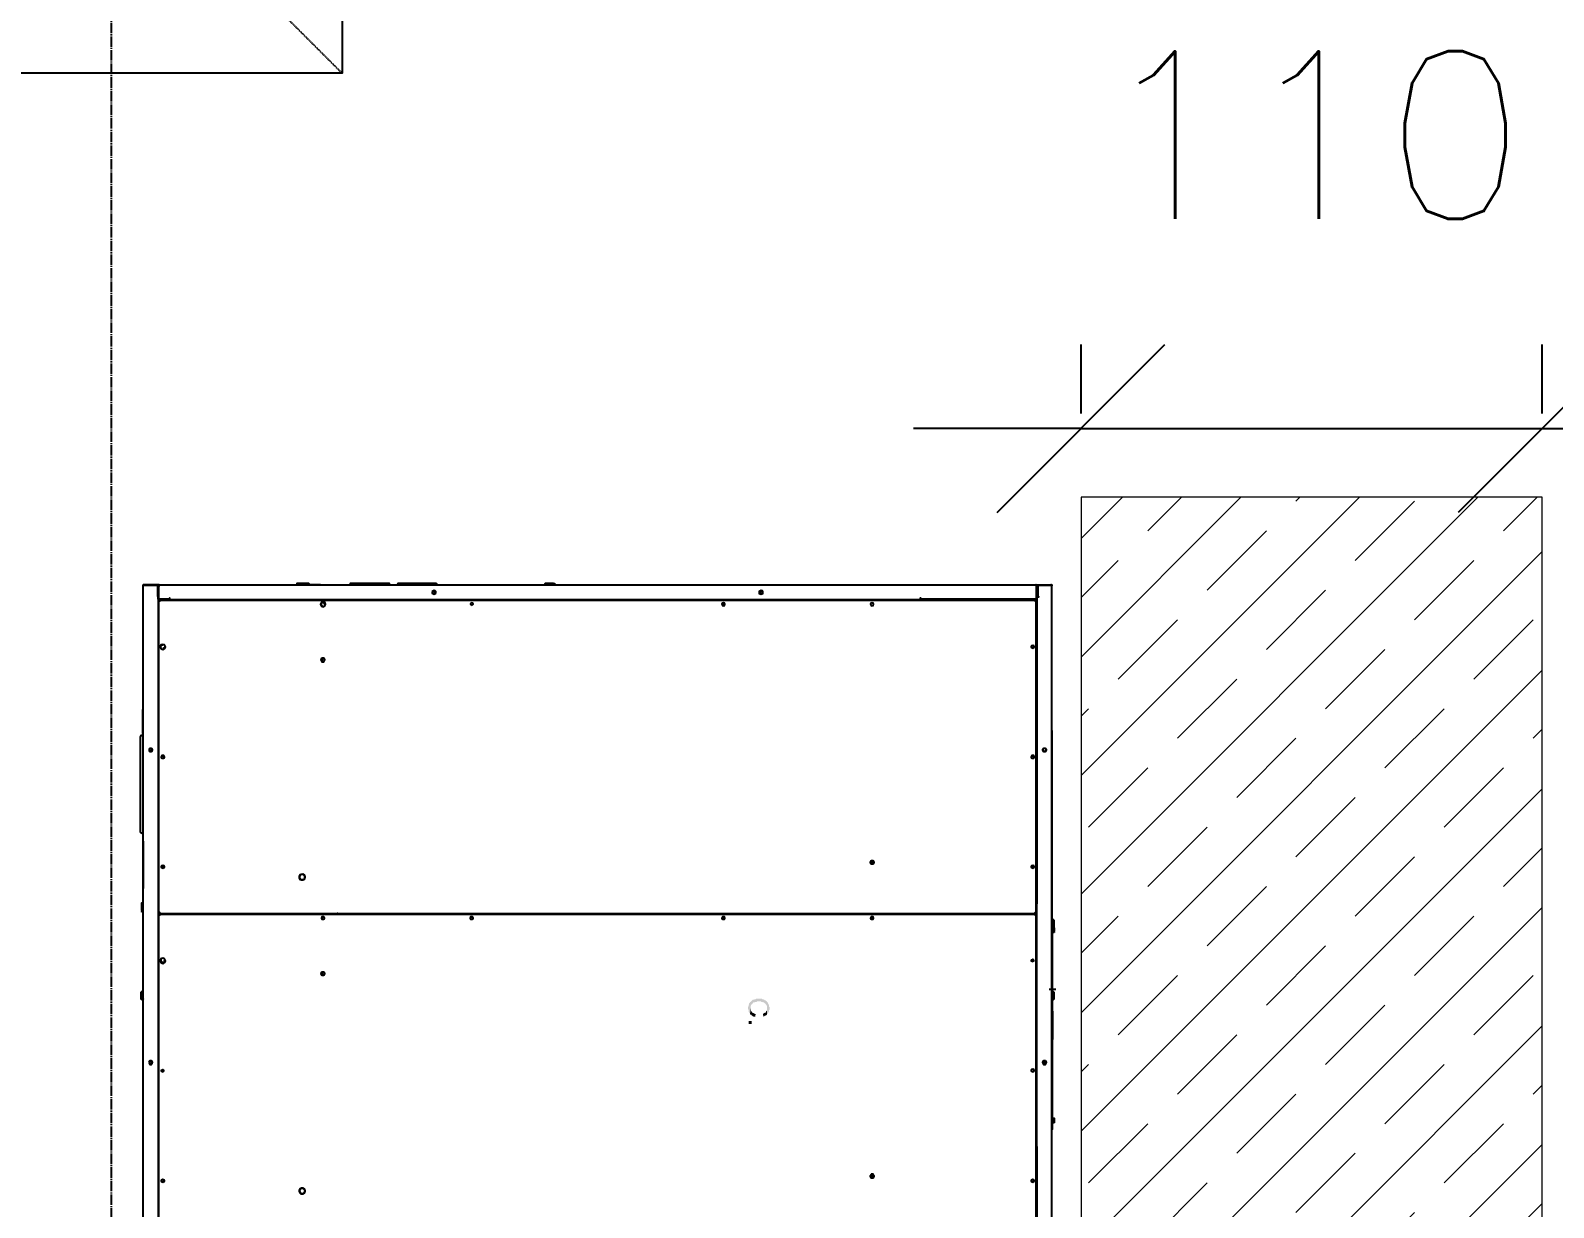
# Model space of a CAD drawing. Header units: millimetres. Extents: x -18489 to 17339, y -1599 to 10961.
# Drawn here: x -15137.5 to -14774.1, y 8216.9 to 8497.7 of the extents above; entities that cross this region are included whole.
import ezdxf

# ---------------------------------------------------------------- set-up
doc = ezdxf.new("R2010")
doc.units = ezdxf.units.MM
doc.linetypes.add('X-CUB3-L10$0$COL-CEN-LIN', pattern=[3.25, 2.5, -0.25, 0.25, -0.25])
doc.linetypes.add('X-CUB3-L10$0$HIDDEN', pattern=[0.4, 0.3, -0.1])
for name, color, linetype in [('188K-SM-03-F10-MECH-EQ-Y2257103$0$H-DIM', 55, 'Continuous'), ('188K-SM-03-F10-MECH-EQ-Y2257103$0$Micron CUP L10 CDA EQU$0$M-EQPM-AD', 5, 'Continuous'), ('X-CUB3-L10$0$CCL', 8, 'X-CUB3-L10$0$COL-CEN-LIN'), ('X-CUB3-L10$0$COL', 8, 'Continuous')]:
    doc.layers.add(name, color=color, linetype=linetype)
doc.styles.add('188K-SM-03-F10-MECH-EQ-Y2257103$0$H-ST', font='ROMANS.shx', dxfattribs={"bigfont": 'chineset.shx'})
doc.styles.add('X-CUB3-L10$0$DIM', font='', dxfattribs={"width": 0.8})
doc.styles.get('X-CUB3-L10$0$DIM').set_extended_font_data('MingLiU')
doc.dimstyles.new('188K-SM-03-F10-MECH-EQ-Y2257103$0$H-DIM-1-400', dxfattribs={"dimscale": 400, "dimtxt": 1, "dimasz": 1, "dimexe": 0.5, "dimexo": 0.5, "dimgap": 0.5, "dimtad": 1, "dimdec": 0, "dimdsep": 46, "dimtxsty": '188K-SM-03-F10-MECH-EQ-Y2257103$0$H-ST', "dimblk1": '188K-SM-03-F10-MECH-EQ-Y2257103$0$_Oblique', "dimblk2": '188K-SM-03-F10-MECH-EQ-Y2257103$0$_Oblique', "dimsah": 1, "dimcen": 0.09, "dimdle": 0.5, "dimclrd": 256, "dimclre": 256, "dimclrt": 256, "dimadec": 0, "dimazin": 0, "dimtfac": 1, "dimtdec": 0, "dimtmove": 2, "dimatfit": 0, "dimfxl": 0.5, "dimtolj": 1, "dimtzin": 0, "dimlwd": -1, "dimlwe": -1, "dimarcsym": 0})
doc.dimstyles.new('X-CUB3-L10$0$JJP_005_defpoint', dxfattribs={"dimtxt": 20, "dimasz": 0.5, "dimexe": 0.5, "dimexo": 0.5, "dimgap": 0.5, "dimtad": 1, "dimdsep": 46, "dimtxsty": 'X-CUB3-L10$0$DIM', "dimblk": 'X-CUB3-L10$0$_None', "dimcen": 10, "dimclrd": 256, "dimclre": 256, "dimclrt": 256, "dimadec": 0, "dimazin": 0, "dimtfac": 1, "dimtix": 1, "dimtmove": 2, "dimatfit": 3, "dimldrblk": 'X-CUB3-L10$0$_None', "dimfxl": 0.5, "dimtolj": 1, "dimtzin": 0, "dimarcsym": 0})

# ---------------------------------------------------------------- blocks, each defined once
blk = doc.blocks.new('188K-SM-03-F10-MECH-EQ-Y2257103$0$Micron CUP L10 CDA EQU$0$A$C4e6b34ef')
for points in [[(1648.2, 694.2), (1648.2, 695.4), (1649.4, 696.6), (1649.4, 697.8), (1650.6, 699.1), (1650.6, 700.3), (1651.8, 701.5), (1653, 702.7), (1653, 703.9), (1654.3, 703.9), (1655.5, 705.2), (1656.7, 705.2), (1657.9, 706.4), (1662.8, 706.4), (1648.2, 707.6), (1646.9, 706.4), (1646.9, 705.2), (1645.7, 703.9), (1644.5, 703.9), (1644.5, 702.7), (1643.3, 701.5), (1643.3, 700.3), (1642, 699.1), (1642, 695.4)], [(1661.6, 661.1), (1665.3, 661.1), (1666.5, 662.3), (1670.2, 662.3), (1671.4, 663.6), (1672.6, 663.6), (1673.8, 664.8), (1675.1, 664.8), (1676.3, 666), (1677.5, 667.2), (1678.7, 667.2), (1678.7, 668.5), (1680, 669.7), (1681.2, 670.9), (1681.2, 672.1), (1682.4, 673.4), (1682.4, 674.6), (1683.6, 675.8), (1683.6, 678.3), (1684.9, 679.5), (1684.9, 686.8), (1684.9, 692.9), (1683.6, 694.2), (1683.6, 696.6), (1682.4, 697.8), (1682.4, 701.5), (1681.2, 702.7), (1680, 703.9), (1680, 703.9), (1678.7, 705.2), (1677.5, 706.4), (1677.5, 707.6), (1676.3, 707.6), (1675.1, 708.8), (1675.1, 708.8), (1673.8, 710.1), (1671.4, 710.1), (1670.2, 711.3), (1666.5, 711.3), (1665.3, 712.5), (1660.4, 712.5), (1659.2, 711.3), (1654.3, 711.3), (1653, 710.1), (1651.8, 710.1), (1650.6, 708.8), (1650.6, 708.8), (1649.4, 707.6), (1648.2, 707.6), (1662.8, 706.4), (1667.7, 706.4), (1669, 705.2), (1670.2, 705.2), (1671.4, 703.9), (1671.4, 703.9), (1672.6, 702.7), (1673.8, 701.5), (1675.1, 701.5), (1675.1, 700.3), (1676.3, 699.1), (1676.3, 696.6), (1677.5, 695.4), (1677.5, 691.7), (1678.7, 690.5), (1678.7, 681.9), (1677.5, 680.7), (1677.5, 678.3), (1676.3, 677), (1676.3, 674.6), (1675.1, 673.4), (1673.8, 672.1), (1673.8, 670.9), (1672.6, 670.9), (1671.4, 669.7), (1671.4, 669.7), (1670.2, 668.5), (1669, 668.5), (1667.7, 667.2), (1648.2, 667.2), (1648.2, 666), (1649.4, 664.8), (1650.6, 664.8), (1651.8, 663.6), (1653, 663.6), (1654.3, 662.3), (1657.9, 662.3), (1659.2, 661.1), (1660.4, 661.1)], [(1648.2, 667.2), (1661.6, 667.2), (1656.7, 667.2), (1655.5, 668.5), (1655.5, 668.5), (1654.3, 669.7), (1653, 669.7), (1651.8, 670.9), (1651.8, 672.1), (1650.6, 673.4), (1650.6, 674.6), (1649.4, 675.8), (1649.4, 677), (1642, 675.8), (1643.3, 674.6), (1643.3, 673.4), (1644.5, 672.1), (1644.5, 670.9), (1645.7, 669.7), (1645.7, 668.5), (1646.9, 667.2)]]:
    blk.add_hatch(color=256).paths.add_polyline_path(points)
for p, q in [((2672.3, 1733), (2672.3, 1762.3)), ((2672.3, 1762.3), (2672.3, 1167.7))]:
    blk.add_line(p, q)
for points in [[(2638, 2120), (2639.2, 2120), (1139.1, 2120), (1139.1, 2121.2), (1139.1, 2122.5), (1137.9, 2122.5), (1137.9, 2153), (1136.7, 2155.5), (1141.6, 2155.5), (2669.8, 2155.5), (2671.1, 2155.5), (2672.3, 2154.3), (2672.3, 2153), (2671.1, 2153), (2671.1, 2122.5)], [(1681.2, 2157.9), (1681.2, 2155.5), (1703.2, 2155.5), (1703.2, 2157.9)], [(1684.9, 2155.5), (1683.6, 2155.5)], [(1760.7, 2155.5), (1761.9, 2155.5), (1790.1, 2155.5)], [(1891.6, 2159.2), (1892.9, 2159.2), (1892.9, 2157.9), (1892.9, 2155.5)], [(1895.3, 2159.2), (1892.9, 2159.2)], [(1897.8, 2159.2), (1895.3, 2159.2), (1912.4, 2159.2), (1910, 2159.2), (1908.8, 2159.2), (1907.5, 2159.2), (1906.3, 2159.2), (1905.1, 2159.2), (1903.9, 2159.2), (1905.1, 2159.2), (1902.7, 2159.2), (1901.4, 2159.2), (1900.2, 2159.2), (1902.7, 2159.2)], [(1895.3, 2159.2), (1912.4, 2159.2), (1895.3, 2159.2)], [(1899, 2159.2), (1900.2, 2159.2), (1899, 2159.2), (1897.8, 2159.2), (1896.5, 2159.2)], [(2059.3, 2155.5), (2060.5, 2155.5), (1947.9, 2155.5)], [(1957.7, 2155.5), (1956.5, 2155.5), (1955.3, 2155.5), (1954, 2155.5)], [(1962.6, 2155.5), (1961.4, 2155.5), (1960.2, 2155.5), (1958.9, 2155.5), (1957.7, 2155.5), (1956.5, 2155.5), (1957.7, 2155.5), (1958.9, 2155.5)], [(1973.6, 2155.5), (1974.8, 2155.5), (1972.4, 2155.5), (1971.2, 2155.5), (1972.4, 2155.5), (1971.2, 2155.5), (1970, 2155.5), (1968.7, 2155.5), (1967.5, 2155.5), (1966.3, 2155.5), (1965.1, 2155.5), (1966.3, 2155.5), (1965.1, 2155.5), (1963.8, 2155.5), (1962.6, 2155.5), (1961.4, 2155.5), (1962.6, 2155.5), (1961.4, 2155.5)], [(1972.4, 2155.5), (1971.2, 2155.5), (1970, 2155.5)], [(1978.5, 2155.5), (1979.7, 2155.5), (1978.5, 2155.5), (1977.3, 2155.5), (1974.8, 2155.5)], [(1985.9, 2155.5), (1981, 2155.5)], [(2010.3, 2155.5), (2001.8, 2155.5), (2000.5, 2155.5)], [(2036, 2155.5), (2037.2, 2155.5), (2036, 2155.5), (2034.8, 2155.5), (2032.4, 2155.5), (2031.1, 2155.5), (2027.5, 2155.5)], [(2034.8, 2155.5), (2033.6, 2155.5)], [(2043.4, 2155.5), (2037.2, 2155.5), (2038.5, 2155.5)], [(2051.9, 2155.5), (2050.7, 2155.5), (2049.5, 2155.5), (2048.3, 2155.5), (2049.5, 2155.5), (2050.7, 2155.5), (2049.5, 2155.5), (2048.3, 2155.5), (2045.8, 2155.5), (2044.6, 2155.5), (2045.8, 2155.5), (2044.6, 2155.5), (2043.4, 2155.5), (2042.1, 2155.5)], [(2049.5, 2155.5), (2048.3, 2155.5), (2047, 2155.5)], [(2313.8, 2155.5), (2313.8, 2157.9), (2312.6, 2161.6), (2308.9, 2162.8), (2083.7, 2162.8), (2081.3, 2161.6), (2080.1, 2157.9), (2080.1, 2155.5)], [(2317.4, 2155.5), (2317.4, 2156.7), (2375, 2156.7), (2375, 2155.5)], [(2672.3, 2122.5), (2672.3, 2153), (2672.3, 2155.5), (2669.8, 2155.5), (2671.1, 2154.3), (2671.1, 2121.2), (2644.1, 2121.2), (2642.9, 2121.2)], [(1141.6, 2117.6), (1139.1, 2117.6), (1139.1, 2116.3), (1141.6, 2116.3), (1141.6, 2118.8), (1884.3, 2118.8)], [(1139.1, 2116.3), (1139.1, 26.9), (1141.6, 26.9), (1141.6, 24.5), (1884.3, 24.5)], [(1761.9, 2120), (1761.9, 2118.8)], [(1799.9, 2118.8), (1799.9, 2120)], [(1884.3, 2117.6), (1886.7, 2117.6), (1886.7, 2116.3), (1884.3, 2116.3), (1884.3, 2118.8), (1885.5, 2118.8), (1889.2, 2118.8)], [(1885.5, 2118.8), (1885.5, 2117.6), (1884.3, 2116.3), (1885.5, 2117.6), (1885.5, 2116.3)], [(1886.7, 2116.3), (1886.7, 26.9)], [(1890.4, 2117.6), (1888, 2117.6), (1888, 2116.3), (1890.4, 2116.3), (1890.4, 2118.8), (2633.1, 2118.8)], [(1888, 2116.3), (1888, 26.9), (1890.4, 26.9), (1890.4, 24.5), (2633.1, 24.5)], [(1889.2, 2116.3), (1889.2, 2117.6), (1889.2, 2118.8), (1890.4, 2118.8)], [(1889.2, 2117.6), (1890.4, 2116.3), (1889.2, 2117.6)], [(2421.4, 2118.8), (2421.4, 2120)], [(2633.1, 2117.6), (2635.6, 2117.6), (2635.6, 2116.3), (2633.1, 2116.3), (2633.1, 2118.8), (2634.4, 2118.8), (2635.6, 2118.8), (2635.6, 2120)], [(2634.4, 2118.8), (2634.4, 2117.6), (2633.1, 2116.3), (2634.4, 2117.6), (2634.4, 2116.3)], [(2635.6, 2117.6), (2635.6, 2118.8), (2636.8, 2118.8), (2638, 2118.8), (2669.8, 2118.8), (2668.6, 2118.8)], [(2635.6, 2116.3), (2635.6, 26.9)], [(2636.8, 2117.6), (2636.8, 2091.9), (2638, 2091.9), (2638, 2117.6), (2636.8, 2117.6), (2639.2, 2120), (2669.8, 2120)], [(2669.8, 23.2), (2669.8, 24.5), (2639.2, 24.5), (2638, 24.5), (2638, 25.7), (2638, 301.4), (2636.8, 301.4), (2636.8, 25.7), (2639.2, 23.2), (2669.8, 23.2), (2672.3, 24.5), (2672.3, 25.7), (2672.3, 24.5), (2669.8, 24.5), (2638, 24.5), (2638, 300.2), (2640.5, 300.2), (2640.5, 301.4), (2639.2, 301.4), (2638, 301.4), (2636.8, 301.4), (2636.8, 2091.9), (2639.2, 2091.9), (2640.5, 2091.9), (2640.5, 2093.1), (2638, 2093.1), (2638, 2118.8), (2639.2, 2118.8), (2669.8, 2118.8)], [(2669.8, 2122.5), (2671.1, 2122.5), (2672.3, 2122.5), (2671.1, 2120), (2644.1, 2120), (2644.1, 2121.2), (2669.8, 2121.2), (2668.6, 2121.2)], [(2672.3, 2117.6), (2672.3, 2122.5), (2672.3, 2117.6), (2669.8, 2118.8), (2669.8, 2120), (2672.3, 2118.8), (2672.3, 2117.6), (2672.3, 25.7), (2672.3, 20.8), (2671.1, 22), (2669.8, 23.2), (2644.1, 23.2), (2644.1, 20.8), (2669.8, 20.8), (2668.6, 20.8)], [(1886.7, 2099.2), (1888, 2099.2)], [(2674.7, 1788), (2672.3, 1788)], [(1227.2, 1769.7), (1226, 1769.7), (1222.3, 1770.9), (1219.9, 1774.6), (1219.9, 1779.5), (1219.9, 1774.6), (1222.3, 1770.9), (1226, 1769.7)], [(1232.1, 1780.7), (1230.9, 1780.7)], [(1976.1, 1769.7), (1974.8, 1769.7), (1970, 1770.9), (1968.7, 1774.6), (1968.7, 1779.5), (1968.7, 1774.6), (1970, 1770.9), (1974.8, 1769.7)], [(1981, 1780.7), (1979.7, 1780.7)], [(2674.7, 1759.9), (2672.3, 1759.9)], [(1886.7, 1691.4), (1888, 1691.4), (1888, 1692.6), (1886.7, 1692.6)], [(2672.3, 1649.8), (2673.5, 1651), (2673.5, 1652.2)], [(2673.5, 1578.8), (2673.5, 1580), (2672.3, 1580)], [(2672.3, 1536), (2673.5, 1537.2), (2673.5, 1538.4)], [(2673.5, 1465), (2673.5, 1466.2), (2672.3, 1467.5)], [(2635.6, 1421), (2636.8, 1421)], [(1888, 1389.1), (1886.7, 1389.1)], [(1886.7, 1372), (1888, 1370.8)], [(1886.7, 1279), (1888, 1279)], [(2674.7, 1197), (2672.3, 1197)], [(2674.7, 1173.8), (2672.3, 1173.8)], [(2636.8, 722.3), (2635.6, 722.3)], [(1886.7, 584), (1888, 584)], [(1886.7, 491), (1888, 492.3)], [(1888, 44), (1886.7, 44)], [(1140.4, -11), (1140.4, -9.8), (1139.1, -9.8), (1139.1, -11), (1139.1, -9.8), (1137.9, -9.8), (1136.7, -12.2), (1139.1, -11), (1141.6, -12.2), (2669.8, -12.2), (2671.1, -12.2), (2672.3, -11), (2672.3, -9.8), (2672.3, -12.2), (2669.8, -12.2), (2671.1, -11), (2671.1, -9.8), (2671.1, 20.8), (2671.1, -9.8)], [(1332.5, 23.2), (1140.4, 23.2)], [(1332.5, 24.5), (1332.5, 23.2), (1911.2, 23.2), (1911.2, 24.5)], [(1884.3, 25.7), (1886.7, 25.7), (1886.7, 26.9), (1884.3, 26.9), (1884.3, 25.7), (1885.5, 25.7), (1884.3, 25.7), (1884.3, 26.9), (1884.3, 24.5), (1885.5, 24.5), (1885.5, 25.7), (1885.5, 26.9)], [(1888, 26.9), (1888, 25.7), (1890.4, 25.7)], [(1890.4, 24.5), (1889.2, 24.5), (1889.2, 25.7), (1889.2, 26.9), (1890.4, 26.9)], [(2671.1, 20.8), (2644.1, 20.8), (2644.1, 19.6), (2642.9, 19.6), (2642.9, 23.2), (1911.2, 23.2)], [(2633.1, 25.7), (2635.6, 25.7), (2635.6, 26.9), (2633.1, 26.9), (2633.1, 24.5), (2634.4, 24.5), (2636.8, 24.5), (2635.6, 24.5)], [(2635.6, 25.7), (2635.6, 24.5), (2636.8, 24.5)], [(2671.1, 23.2), (2671.1, 22)], [(2672.3, 20.8), (2672.3, -9.8), (2671.1, -9.8), (2671.1, -11)], [(1207.7, -12.2), (1557.6, -12.2)], [(1870.8, -12.2), (1869.6, -12.2), (1869.6, -13.5), (1852.5, -13.5), (1391.2, -13.5), (1372.8, -13.5), (1372.8, -12.2)], [(1401, -13.5), (1401, -14.7), (1388.8, -14.7), (1388.8, -13.5)], [(1388.8, -18.4), (1388.8, -14.7), (1390, -14.7), (1394.9, -14.7), (1398.5, -14.7), (1399.8, -14.7), (1399.8, -18.4)], [(1390, -14.7), (1388.8, -14.7)], [(1394.9, -18.4), (1390, -18.4), (1394.9, -18.4)], [(1391.2, -14.7), (1391.2, -18.4)], [(1398.5, -14.7), (1397.3, -14.7), (1397.3, -18.4), (1398.5, -18.4), (1394.9, -18.4), (1399.8, -18.4), (1398.5, -18.4)], [(1588.2, -13.5), (1588.2, -14.7), (1654.3, -14.7), (1654.3, -13.5)], [(1681.2, -14.7), (1681.2, -13.5)], [(1706.9, -22), (1706.9, -6.1)], [(1854.9, -13.5), (1854.9, -14.7), (1842.7, -14.7), (1842.7, -13.5)], [(1842.7, -14.7), (1843.9, -14.7), (1843.9, -18.4), (1842.7, -18.4)], [(1843.9, -14.7), (1845.1, -14.7), (1848.8, -14.7), (1852.5, -14.7), (1853.7, -14.7), (1853.7, -18.4), (1852.5, -18.4)], [(1848.8, -18.4), (1845.1, -18.4), (1848.8, -18.4)], [(1851.3, -14.7), (1851.3, -18.4)], [(1874.5, -14.7), (1853.7, -14.7), (1852.5, -14.7)], [(1874.5, -12.2), (1874.5, -14.7), (1872.1, -17.1), (1854.9, -17.1), (1853.7, -15.9)], [(2324.8, -12.2), (1869.6, -12.2), (2324.8, -12.2)], [(1869.6, -12.2), (2324.8, -12.2)], [(2158.4, -12.2), (2157.2, -12.2)]]:
    blk.add_lwpolyline(points)
for points in [[(1681.2, 2157.9), (1683.6, 2160.4), (1700.8, 2160.4), (1703.2, 2157.9)], [(1900.2, 2159.2), (1897.8, 2159.2), (1902.7, 2159.2), (1901.4, 2159.2)], [(1903.9, 2159.2), (1905.1, 2159.2), (1910, 2159.2), (1907.5, 2159.2), (1906.3, 2159.2), (1905.1, 2159.2)], [(1912.4, 2159.2), (1913.7, 2159.2)], [(1963.8, 2155.5), (1965.1, 2155.5)], [(1982.2, 2155.5), (1983.4, 2155.5)], [(2031.1, 2155.5), (2032.4, 2155.5)], [(2037.2, 2155.5), (2038.5, 2155.5)], [(2039.7, 2155.5), (2040.9, 2155.5)], [(2671.1, 2153), (2671.1, 2154.3)], [(1246.8, 2109), (1248, 2106.6), (1250.5, 2105.3), (1252.9, 2106.6), (1254.2, 2109), (1252.9, 2111.4), (1250.5, 2112.7), (1248, 2111.4)], [(1248, 2109), (1248, 2107.8), (1250.5, 2106.6), (1252.9, 2107.8), (1252.9, 2111.4), (1250.5, 2112.7), (1248, 2111.4)], [(1509.9, 2109), (1511.1, 2107.8), (1513.6, 2106.6), (1514.8, 2107.8), (1516, 2109), (1514.8, 2111.4), (1513.6, 2112.7), (1511.1, 2111.4)], [(1533.1, 2142), (1528.2, 2139.6), (1528.2, 2135.9), (1533.1, 2133.5), (1536.8, 2135.9), (1536.8, 2139.6)], [(1529.5, 2138.4), (1530.7, 2135.9), (1533.1, 2134.7), (1534.4, 2135.9), (1535.6, 2138.4), (1534.4, 2139.6), (1533.1, 2140.8), (1530.7, 2139.6), (1529.5, 2138.4), (1530.7, 2134.7), (1535.6, 2134.7), (1536.8, 2138.4), (1535.6, 2140.8), (1530.7, 2140.8)], [(1769.3, 2109), (1771.7, 2105.3), (1775.4, 2102.9), (1780.3, 2105.3), (1781.5, 2109), (1780.3, 2113.9), (1775.4, 2115.1), (1771.7, 2113.9)], [(1775.4, 2115.1), (1777.9, 2113.9), (1773, 2113.9), (1771.7, 2111.4), (1771.7, 2109), (1773, 2113.9)], [(1995.6, 2109), (1996.9, 2107.8), (1999.3, 2106.6), (2000.5, 2107.8), (2001.8, 2109), (2000.5, 2111.4), (1999.3, 2112.7), (1996.9, 2111.4)], [(1995.6, 2109), (1996.9, 2106.6), (1999.3, 2105.3), (2001.8, 2106.6), (2003, 2109), (2001.8, 2111.4), (1999.3, 2112.7), (1996.9, 2111.4)], [(2258.7, 2109), (2259.9, 2107.8), (2261.2, 2106.6), (2263.6, 2107.8), (2264.8, 2109), (2263.6, 2111.4), (2261.2, 2112.7), (2259.9, 2111.4)], [(2258.7, 2109), (2258.7, 2106.6), (2261.2, 2105.3), (2264.8, 2106.6), (2264.8, 2111.4), (2261.2, 2112.7), (2258.7, 2111.4)], [(2278.3, 2142), (2274.6, 2139.6), (2274.6, 2135.9), (2278.3, 2133.5), (2282, 2135.9), (2282, 2139.6)], [(2274.6, 2138.4), (2275.8, 2134.7), (2280.7, 2134.7), (2282, 2138.4), (2280.7, 2140.8), (2275.8, 2140.8)], [(2275.8, 2138.4), (2275.8, 2135.9), (2278.3, 2134.7), (2280.7, 2135.9), (2280.7, 2139.6), (2278.3, 2140.8), (2275.8, 2139.6)], [(2518.1, 2109), (2520.6, 2105.3), (2524.2, 2102.9), (2529.1, 2105.3), (2530.3, 2109), (2529.1, 2113.9), (2524.2, 2115.1), (2520.6, 2113.9)], [(2519.3, 2109), (2519.3, 2106.6), (2521.8, 2105.3)], [(2529.1, 2111.4), (2529.1, 2109), (2526.7, 2113.9), (2524.2, 2115.1), (2521.8, 2113.9), (2526.7, 2113.9)], [(1773, 2105.3), (1775.4, 2104.1), (1777.9, 2105.3)], [(1221.1, 1780.7), (1224.8, 1783.1), (1228.5, 1783.1), (1232.1, 1780.7), (1228.5, 1783.1), (1224.8, 1783.1)], [(1968.7, 1780.7), (1972.4, 1783.1), (1977.3, 1783.1), (1981, 1780.7), (1977.3, 1783.1), (1972.4, 1783.1)], [(2674.7, 1788), (2676, 1788), (2676, 1761.1), (2674.7, 1759.9)], [(1233.4, 1779.5), (1233.4, 1774.6), (1230.9, 1770.9), (1227.2, 1769.7), (1230.9, 1770.9), (1233.4, 1774.6)], [(1981, 1779.5), (1982.2, 1774.6), (1979.7, 1770.9), (1976.1, 1769.7), (1979.7, 1770.9), (1982.2, 1774.6)], [(1748.5, 1729.3), (1744.8, 1731.7), (1741.1, 1729.3), (1741.1, 1724.4), (1744.8, 1722), (1748.5, 1724.4)], [(1741.1, 1729.3), (1741.1, 1724.4), (1744.8, 1722), (1748.5, 1724.4), (1748.5, 1729.3), (1744.8, 1731.7)], [(1741.1, 1726.9), (1742.4, 1724.4), (1744.8, 1723.2), (1747.3, 1724.4), (1748.5, 1726.9), (1747.3, 1729.3), (1744.8, 1730.5), (1742.4, 1729.3)], [(1742.4, 1726.9), (1742.4, 1724.4), (1744.8, 1723.2), (1747.3, 1724.4), (1747.3, 1728.1), (1744.8, 1729.3), (1742.4, 1728.1)], [(1874.5, 1726.9), (1874.5, 1724.4), (1877, 1723.2), (1880.6, 1724.4), (1880.6, 1729.3), (1877, 1730.5), (1874.5, 1729.3)], [(1874.5, 1726.9), (1875.7, 1724.4), (1877, 1723.2), (1879.4, 1724.4), (1880.6, 1726.9), (1879.4, 1728.1), (1877, 1729.3), (1875.7, 1728.1)], [(2497.3, 1729.3), (2493.6, 1731.7), (2488.7, 1729.3), (2488.7, 1724.4), (2493.6, 1722), (2497.3, 1724.4)], [(2490, 1726.9), (2491.2, 1724.4), (2493.6, 1723.2), (2494.9, 1724.4), (2496.1, 1726.9), (2494.9, 1728.1), (2493.6, 1729.3), (2491.2, 1728.1), (2490, 1726.9), (2491.2, 1724.4), (2493.6, 1723.2), (2496.1, 1724.4), (2497.3, 1726.9), (2496.1, 1729.3), (2493.6, 1730.5), (2491.2, 1729.3)], [(2619.7, 1726.9), (2622.1, 1722), (2625.8, 1720.7), (2630.7, 1722), (2631.9, 1726.9), (2630.7, 1730.5), (2625.8, 1733), (2622.1, 1730.5)], [(2623.3, 1730.5), (2620.9, 1729.3), (2620.9, 1726.9)], [(2630.7, 1729.3), (2630.7, 1726.9), (2628.2, 1730.5), (2625.8, 1731.7), (2623.3, 1730.5), (2628.2, 1730.5)], [(2625.8, 1720.7), (2628.2, 1723.2), (2623.3, 1723.2)], [(2630.7, 1724.4), (2630.7, 1726.9), (2628.2, 1723.2)], [(2676, 1570.2), (2676, 1569), (2673.5, 1569), (2673.5, 1570.2), (2673.5, 1659.6), (2673.5, 1660.8), (2676, 1660.8), (2676, 1659.6)], [(2676, 1456.4), (2674.7, 1455.2), (2673.5, 1456.4), (2673.5, 1545.8), (2673.5, 1547), (2674.7, 1548.2), (2676, 1547), (2676, 1545.8)], [(2656.4, 1466.2), (2652.7, 1466.2), (2650.3, 1461.3), (2652.7, 1457.7), (2656.4, 1457.7), (2658.8, 1461.3)], [(2651.5, 1461.3), (2652.7, 1460.1), (2653.9, 1458.9), (2656.4, 1460.1), (2657.6, 1461.3), (2656.4, 1463.8), (2653.9, 1465), (2652.7, 1463.8), (2651.5, 1461.3), (2651.5, 1458.9), (2657.6, 1458.9), (2657.6, 1463.8), (2653.9, 1465), (2651.5, 1463.8)], [(1874.5, 1372), (1874.5, 1369.6), (1877, 1368.3), (1880.6, 1369.6), (1880.6, 1374.5), (1877, 1375.7), (1874.5, 1374.5)], [(1874.5, 1372), (1875.7, 1369.6), (1877, 1368.3), (1879.4, 1369.6), (1880.6, 1372), (1879.4, 1373.2), (1877, 1374.5), (1875.7, 1373.2)], [(2623.3, 1372), (2624.6, 1369.6), (2625.8, 1368.3), (2628.2, 1369.6), (2629.5, 1372), (2628.2, 1373.2), (2625.8, 1374.5), (2624.6, 1373.2)], [(2674.7, 1197), (2676, 1194.6), (2676, 1177.5), (2674.7, 1173.8)], [(1874.5, 771.2), (1874.5, 768.8), (1877, 767.6), (1880.6, 768.8), (1880.6, 773.7), (1877, 774.9), (1874.5, 773.7)], [(1874.5, 771.2), (1875.7, 768.8), (1879.4, 768.8), (1880.6, 771.2), (1879.4, 773.7), (1875.7, 773.7)], [(2622.1, 771.2), (2623.3, 768.8), (2625.8, 767.6), (2628.2, 768.8), (2629.5, 771.2), (2628.2, 773.7), (2625.8, 774.9), (2623.3, 773.7)], [(2623.3, 771.2), (2624.6, 768.8), (2628.2, 768.8), (2629.5, 771.2), (2628.2, 773.7), (2624.6, 773.7)], [(2658.8, 680.7), (2656.4, 685.6), (2651.5, 685.6), (2650.3, 680.7), (2651.5, 677), (2656.4, 677)], [(2651.5, 680.7), (2652.7, 679.5), (2653.9, 678.3), (2656.4, 679.5), (2657.6, 680.7), (2656.4, 683.1), (2653.9, 684.4), (2652.7, 683.1), (2651.5, 680.7), (2651.5, 678.3), (2653.9, 677), (2657.6, 678.3), (2657.6, 683.1), (2653.9, 684.4), (2651.5, 683.1)], [(1266.4, 418.9), (1261.5, 421.3), (1257.8, 418.9), (1257.8, 414), (1261.5, 411.5), (1266.4, 414)], [(1257.8, 418.9), (1257.8, 414), (1261.5, 411.5), (1265.2, 414), (1265.2, 418.9), (1261.5, 421.3)], [(1257.8, 416.4), (1259.1, 414), (1261.5, 412.7), (1264, 414), (1265.2, 416.4), (1264, 418.9), (1261.5, 420.1), (1259.1, 418.9)], [(1259.1, 416.4), (1260.3, 414), (1261.5, 412.7), (1264, 414), (1264, 417.6), (1261.5, 418.9), (1260.3, 417.6)], [(1874.5, 416.4), (1874.5, 414), (1877, 412.7), (1880.6, 414), (1880.6, 418.9), (1877, 420.1), (1874.5, 418.9)], [(1874.5, 416.4), (1875.7, 414), (1877, 412.7), (1879.4, 414), (1880.6, 416.4), (1879.4, 417.6), (1877, 418.9), (1875.7, 417.6)], [(2014, 418.9), (2010.3, 421.3), (2006.7, 418.9), (2006.7, 414), (2010.3, 411.5), (2014, 414)], [(2006.7, 418.9), (2006.7, 414), (2010.3, 411.5), (2014, 414), (2014, 418.9), (2010.3, 421.3)], [(2006.7, 416.4), (2007.9, 414), (2010.3, 412.7), (2012.8, 414), (2014, 416.4), (2012.8, 418.9), (2010.3, 420.1), (2007.9, 418.9)], [(2007.9, 416.4), (2007.9, 414), (2010.3, 412.7), (2012.8, 414), (2012.8, 417.6), (2010.3, 418.9), (2007.9, 417.6)], [(2622.1, 416.4), (2623.3, 414), (2625.8, 412.7), (2628.2, 414), (2629.5, 416.4), (2628.2, 418.9), (2625.8, 420.1), (2623.3, 418.9)], [(1246.8, 33), (1248, 30.6), (1250.5, 29.4), (1252.9, 30.6), (1254.2, 33), (1252.9, 35.5), (1250.5, 36.7), (1248, 35.5)], [(1248, 33), (1248, 31.8), (1250.5, 30.6), (1252.9, 31.8), (1252.9, 35.5), (1250.5, 36.7), (1248, 35.5)], [(1509.9, 33), (1511.1, 30.6), (1513.6, 29.4), (1516, 30.6), (1517.2, 33), (1516, 35.5), (1513.6, 36.7), (1511.1, 35.5)], [(1773, 33), (1774.2, 31.8), (1775.4, 30.6), (1777.9, 31.8), (1779.1, 33), (1777.9, 35.5), (1775.4, 36.7), (1774.2, 35.5)], [(1995.6, 33), (1996.9, 31.8), (1999.3, 30.6), (2000.5, 31.8), (2001.8, 33), (2000.5, 35.5), (1999.3, 36.7), (1996.9, 35.5)], [(1995.6, 33), (1996.9, 30.6), (1999.3, 29.4), (2001.8, 30.6), (2003, 33), (2001.8, 35.5), (1999.3, 36.7), (1996.9, 35.5)], [(2258.7, 33), (2259.9, 31.8), (2261.2, 30.6), (2263.6, 31.8), (2264.8, 33), (2263.6, 35.5), (2261.2, 36.7), (2259.9, 35.5)], [(2258.7, 33), (2258.7, 30.6), (2261.2, 29.4), (2264.8, 30.6), (2264.8, 35.5), (2261.2, 36.7), (2258.7, 35.5)], [(2520.6, 33), (2521.8, 30.6), (2524.2, 29.4), (2526.7, 30.6), (2527.9, 33), (2526.7, 35.5), (2524.2, 36.7), (2521.8, 35.5)], [(2521.8, 33), (2523, 31.8), (2524.2, 30.6), (2526.7, 31.8), (2526.7, 35.5), (2524.2, 36.7), (2523, 35.5)], [(1536.8, 2.4), (1536.8, 7.3), (1533.1, 9.8), (1528.2, 7.3), (1528.2, 2.4), (1533.1, 0)], [(1529.5, 4.9), (1530.7, 2.4), (1534.4, 2.4), (1535.6, 4.9), (1534.4, 7.3), (1530.7, 7.3), (1529.5, 4.9), (1530.7, 2.4), (1533.1, 1.2), (1535.6, 2.4), (1536.8, 4.9), (1535.6, 7.3), (1533.1, 8.6), (1530.7, 7.3)], [(1890.4, 26.9), (1890.4, 25.7), (1889.2, 25.7), (1890.4, 25.7)], [(2282, 2.4), (2282, 7.3), (2278.3, 9.8), (2274.6, 7.3), (2274.6, 2.4), (2278.3, 0)], [(2274.6, 4.9), (2275.8, 2.4), (2278.3, 1.2), (2280.7, 2.4), (2282, 4.9), (2280.7, 7.3), (2278.3, 8.6), (2275.8, 7.3)], [(2634.4, 25.7), (2633.1, 25.7), (2633.1, 26.9), (2633.1, 25.7)], [(1388.8, -18.4), (1390, -18.4)], [(1703.2, -14.7), (1700.8, -17.1), (1683.6, -17.1), (1681.2, -14.7)], [(1852.5, -18.4), (1848.8, -18.4), (1853.7, -18.4)]]:
    blk.add_lwpolyline(points, close=True)
blk.add_solid([(1632.2, 703.9), (1632.2, 711.3), (1624.9, 703.9), (1624.9, 711.3)])
blk = doc.blocks.new('188K-SM-03-F10-MECH-EQ-Y2257103$0$_Oblique')
at = {"color": 0, "linetype": 'ByBlock', "lineweight": -2}
blk.add_line((-0.5, -0.5), (0.5, 0.5), dxfattribs=at)
blk = doc.blocks.new('*D271')
at = {"layer": '188K-SM-03-F10-MECH-EQ-Y2257103$0$H-DIM', "transparency": 16777216}
for p, q in [((-14886.81, 8406.33), (-14886.81, 8422.72)), ((-14776.81, 8406.33), (-14776.81, 8422.72)), ((-14886.81, 8402.72), (-14926.81, 8402.72)), ((-14886.81, 8402.72), (-14776.81, 8402.72)), ((-14776.81, 8402.72), (-14736.81, 8402.72))]:
    blk.add_line(p, q, dxfattribs=at)
at = {"layer": 'DefPoints', "color": 0, "transparency": 16777216}
for p in [(-14776.81, 8402.72), (-14886.81, 8386.33), (-14776.81, 8386.33)]:
    blk.add_point(p, dxfattribs=at)
at = {"layer": '188K-SM-03-F10-MECH-EQ-Y2257103$0$H-DIM', "transparency": 16777216, "xscale": 40, "yscale": 40, "zscale": 40}
blk.add_blockref('188K-SM-03-F10-MECH-EQ-Y2257103$0$_Oblique', (-14886.81, 8402.72), dxfattribs=at)
at = {"layer": '188K-SM-03-F10-MECH-EQ-Y2257103$0$H-DIM', "transparency": 16777216, "xscale": 40, "yscale": 40, "zscale": 40, "rotation": 180}
blk.add_blockref('188K-SM-03-F10-MECH-EQ-Y2257103$0$_Oblique', (-14776.81, 8402.72), dxfattribs=at)
at = {"layer": '188K-SM-03-F10-MECH-EQ-Y2257103$0$H-DIM', "transparency": 16777216, "insert": (-14831.81, 8472.72), "char_height": 40, "attachment_point": 5, "style": '188K-SM-03-F10-MECH-EQ-Y2257103$0$H-ST'}
blk.add_mtext('\\A1;110', dxfattribs=at)
blk = doc.blocks.new('*D570')
at = {"layer": 'DefPoints', "lineweight": -2, "transparency": 16777216}
blk.add_line((0, 0), (110, 0), dxfattribs=at)
at = {"layer": 'DefPoints', "color": 0, "transparency": 16777216}
for p in [(0, 0), (110, 0), (110, 0)]:
    blk.add_point(p, dxfattribs=at)
at = {"layer": 'DefPoints', "transparency": 16777216, "insert": (55, 6.07), "char_height": 10, "attachment_point": 5, "style": 'X-CUB3-L10$0$DIM'}
blk.add_mtext('\\A1;110', dxfattribs=at)
blk = doc.blocks.new('X-CUB3-L10$0$_None')
blk = doc.blocks.new('*D571')
at = {"layer": 'DefPoints', "lineweight": -2, "transparency": 16777216}
blk.add_line((0, 0), (0, -110), dxfattribs=at)
at = {"layer": 'DefPoints', "color": 0, "transparency": 16777216}
for p in [(0, 0), (0, -110), (0, -110)]:
    blk.add_point(p, dxfattribs=at)
at = {"layer": 'DefPoints', "transparency": 16777216, "insert": (-6.07, -55), "char_height": 10, "attachment_point": 5, "rotation": 90, "style": 'X-CUB3-L10$0$DIM'}
blk.add_mtext('\\A1;110', dxfattribs=at)
blk = doc.blocks.new('188K-SM-03-F10-MECH-EQ-Y2257103')
at = {"layer": '188K-SM-03-F10-MECH-EQ-Y2257103$0$Micron CUP L10 CDA EQU$0$M-EQPM-AD', "lineweight": 0, "ltscale": 0.1}
h = blk.add_hatch(dxfattribs=at)
h.set_pattern_fill('JIS_STN_1E', color=256, scale=20)
h.set_pattern_definition([(45, (7254.516, 706.187), (-14.142136, 14.142136), []), (45, (7268.616, 706.187), (-14.142136, 14.142136), [20, -10])])
h.paths.add_polyline_path([(-14886.81, 8106.33), (-14776.81, 8106.33), (-14776.81, 8386.33), (-14886.81, 8386.33)])
blk.add_lwpolyline([(-14886.81, 8106.33), (-14776.81, 8106.33), (-14776.81, 8386.33), (-14886.81, 8386.33)], close=True, dxfattribs=at)
at = {"layer": '188K-SM-03-F10-MECH-EQ-Y2257103$0$Micron CUP L10 CDA EQU$0$M-EQPM-AD', "lineweight": 0, "ltscale": 0.1, "xscale": 0.1, "yscale": 0.1, "zscale": 0.1, "rotation": 89.99999999999999}
blk.add_blockref('188K-SM-03-F10-MECH-EQ-Y2257103$0$Micron CUP L10 CDA EQU$0$A$C4e6b34ef', (-14895.04, 8098.2), dxfattribs=at)
at = {"layer": '188K-SM-03-F10-MECH-EQ-Y2257103$0$H-DIM'}
dim = blk.add_linear_dim(base=(-14776.81, 8402.72), p1=(-14886.81, 8386.33), p2=(-14776.81, 8386.33), dimstyle='188K-SM-03-F10-MECH-EQ-Y2257103$0$H-DIM-1-400', override={"dimscale": 40}, dxfattribs=at)
dim.commit()
dim.dimension.update_dxf_attribs({"geometry": '*D271', "text_midpoint": (-14831.81, 8472.72)})
blk = doc.blocks.new('*U569')
at = {"layer": 'DefPoints', "linetype": 'X-CUB3-L10$0$HIDDEN', "ltscale": 0.1}
for p, q in [((110, 0), (0, -110)), ((0, 0), (110, -110))]:
    blk.add_line(p, q, dxfattribs=at)
at = {"layer": 'X-CUB3-L10$0$COL', "ltscale": 0.1}
blk.add_lwpolyline([(0, 0), (110, 0), (110, -110), (0, -110)], close=True, dxfattribs=at)
at = {"layer": 'DefPoints'}
dim = blk.add_linear_dim(base=(110, 0), p1=(0, 0), p2=(110, 0), dimstyle='X-CUB3-L10$0$JJP_005_defpoint', override={"dimtxt": 10}, dxfattribs=at)
dim.commit()
dim.dimension.update_dxf_attribs({"geometry": '*D570', "text_midpoint": (55, 6.067)})
dim = blk.add_linear_dim(base=(0, -110), p1=(0, 0), p2=(0, -110), angle=90, dimstyle='X-CUB3-L10$0$JJP_005_defpoint', override={"dimtxt": 10}, dxfattribs=at)
dim.commit()
dim.dimension.update_dxf_attribs({"geometry": '*D571', "text_midpoint": (-6.067, -55)})
blk = doc.blocks.new('X-CUB3-L10$0$CUB3-10')
at = {"layer": 'X-CUB3-L10$0$CCL'}
blk.add_line((-2280, 0), (-2280, 9982.459), dxfattribs=at)
at = {"layer": 'X-CUB3-L10$0$COL'}
blk.add_blockref('*U569', (-2335, 9317.459), dxfattribs=at)
blk = doc.blocks.new('X-CUB3-L10')
at = {"layer": 'X-CUB3-L10$0$CCL'}
blk.add_blockref('X-CUB3-L10$0$CUB3-10', (-12838.15, -720), dxfattribs=at)
at = {"layer": 'X-CUB3-L10$0$COL'}
blk.add_blockref('*U569', (-15173.15, 8597.46), dxfattribs=at)

msp = doc.modelspace()

# ---------------------------------------------------------------- block references
msp.add_blockref('188K-SM-03-F10-MECH-EQ-Y2257103', (0, 0))

# ---------------------------------------------------------------- next in the draw order: block references
msp.add_blockref('X-CUB3-L10', (0, 0))

doc.saveas('drawing.dxf')
